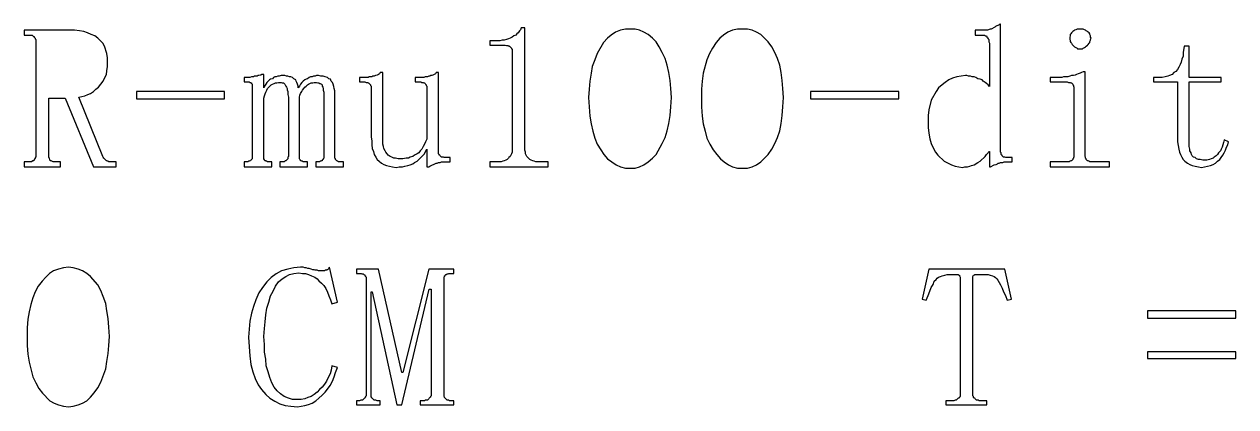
# Model space of a CAD drawing. Extents: x -150 to 150, y -100 to 100.
# Drawn here: x -95.59 to -75.82, y -75.03 to -68.78 of the extents above; entities that cross this region are included whole.
import ezdxf

# ---------------------------------------------------------------- set-up
doc = ezdxf.new("R2010")
doc.units = 0
doc.header["$MEASUREMENT"] = 0
doc.layers.get('0').update_dxf_attribs({"linetype": 'CONTINUOUS'})

msp = doc.modelspace()

# ---------------------------------------------------------------- linework, layer by layer
for points in [[(-79.66, -68.78), (-79.67, -68.78), (-79.67, -68.78), (-79.68, -68.79), (-79.68, -68.79), (-79.74, -68.82), (-79.74, -68.82), (-79.75, -68.83), (-79.75, -68.83), (-79.81, -68.86), (-79.81, -68.86), (-79.83, -68.86), (-79.83, -68.86), (-79.87, -68.88), (-79.87, -68.88), (-80.07, -68.88), (-80.07, -68.88), (-80.07, -68.96), (-80.07, -68.96), (-79.92, -68.96), (-79.92, -68.96), (-79.91, -68.97), (-79.91, -68.97), (-79.89, -68.97), (-79.89, -68.97), (-79.88, -68.98), (-79.88, -68.98), (-79.88, -68.99), (-79.88, -68.99), (-79.87, -69), (-79.87, -69), (-79.86, -69.02), (-79.86, -69.02), (-79.85, -69.03), (-79.85, -69.03), (-79.85, -69.07), (-79.85, -69.07), (-79.84, -69.09), (-79.84, -69.09), (-79.84, -69.8), (-79.84, -69.8), (-79.86, -69.77), (-79.86, -69.77), (-79.89, -69.75), (-79.89, -69.75), (-79.91, -69.73), (-79.91, -69.73), (-79.94, -69.71), (-79.94, -69.71), (-79.96, -69.69), (-79.96, -69.69), (-79.99, -69.68), (-79.99, -69.68), (-80.03, -69.67), (-80.03, -69.67), (-80.06, -69.65), (-80.06, -69.65), (-80.09, -69.64), (-80.09, -69.64), (-80.12, -69.64), (-80.12, -69.64), (-80.15, -69.63), (-80.15, -69.63), (-80.18, -69.63), (-80.18, -69.63), (-80.21, -69.62), (-80.21, -69.62), (-80.23, -69.62), (-80.23, -69.62), (-80.37, -69.64), (-80.37, -69.64), (-80.44, -69.66), (-80.44, -69.66), (-80.5, -69.69), (-80.5, -69.69), (-80.56, -69.73), (-80.56, -69.73), (-80.61, -69.77), (-80.61, -69.77), (-80.67, -69.82), (-80.67, -69.82), (-80.71, -69.88), (-80.71, -69.88), (-80.79, -70.02), (-80.79, -70.02), (-80.83, -70.18), (-80.83, -70.18), (-80.84, -70.27), (-80.84, -70.27), (-80.84, -70.47), (-80.84, -70.47), (-80.83, -70.56), (-80.83, -70.56), (-80.81, -70.65), (-80.81, -70.65), (-80.79, -70.73), (-80.79, -70.73), (-80.76, -70.8), (-80.76, -70.8), (-80.72, -70.87), (-80.72, -70.87), (-80.68, -70.92), (-80.68, -70.92), (-80.58, -71.02), (-80.58, -71.02), (-80.46, -71.08), (-80.46, -71.08), (-80.4, -71.1), (-80.4, -71.1), (-80.28, -71.12), (-80.28, -71.12), (-80.24, -71.11), (-80.24, -71.11), (-80.2, -71.11), (-80.2, -71.11), (-80.16, -71.1), (-80.16, -71.1), (-80.13, -71.09), (-80.13, -71.09), (-80.09, -71.08), (-80.09, -71.08), (-80.03, -71.04), (-80.03, -71.04), (-79.99, -71.02), (-79.99, -71.02), (-79.91, -70.94), (-79.91, -70.94), (-79.89, -70.91), (-79.89, -70.91), (-79.86, -70.88), (-79.86, -70.88), (-79.85, -70.86), (-79.85, -70.86), (-79.84, -70.86), (-79.84, -70.86), (-79.84, -71.11), (-79.84, -71.11), (-79.82, -71.11), (-79.82, -71.11), (-79.76, -71.08), (-79.76, -71.08), (-79.73, -71.07), (-79.73, -71.07), (-79.71, -71.06), (-79.71, -71.06), (-79.7, -71.05), (-79.7, -71.05), (-79.68, -71.05), (-79.68, -71.05), (-79.66, -71.04), (-79.66, -71.04), (-79.62, -71.04), (-79.62, -71.04), (-79.6, -71.03), (-79.6, -71.03), (-79.47, -71.03), (-79.47, -71.03), (-79.47, -70.96), (-79.47, -70.96), (-79.57, -70.96), (-79.57, -70.96), (-79.59, -70.95), (-79.59, -70.95), (-79.61, -70.95), (-79.61, -70.95), (-79.63, -70.93), (-79.63, -70.93), (-79.63, -70.92), (-79.63, -70.92), (-79.64, -70.92), (-79.64, -70.92), (-79.65, -70.91), (-79.65, -70.91), (-79.65, -70.88), (-79.65, -70.88), (-79.66, -70.87), (-79.66, -70.87), (-79.66, -68.78)], [(-94.77, -68.88), (-95.59, -68.88), (-95.59, -68.88), (-95.59, -68.96), (-95.59, -68.96), (-95.46, -68.96), (-95.46, -68.96), (-95.44, -68.98), (-95.44, -68.98), (-95.43, -68.98), (-95.43, -68.98), (-95.43, -68.99), (-95.43, -68.99), (-95.41, -69.01), (-95.41, -69.01), (-95.41, -69.02), (-95.41, -69.02), (-95.4, -69.03), (-95.4, -69.03), (-95.4, -70.95), (-95.4, -70.95), (-95.41, -70.96), (-95.41, -70.96), (-95.41, -70.97), (-95.41, -70.97), (-95.43, -70.99), (-95.43, -70.99), (-95.43, -71), (-95.43, -71), (-95.44, -71.01), (-95.44, -71.01), (-95.45, -71.01), (-95.45, -71.01), (-95.47, -71.03), (-95.47, -71.03), (-95.59, -71.03), (-95.59, -71.03), (-95.59, -71.11), (-95.59, -71.11), (-95, -71.11), (-95, -71.11), (-95, -71.03), (-95, -71.03), (-95.12, -71.03), (-95.12, -71.03), (-95.14, -71.02), (-95.14, -71.02), (-95.15, -71.01), (-95.15, -71.01), (-95.16, -71.01), (-95.16, -71.01), (-95.17, -71), (-95.17, -71), (-95.17, -70.99), (-95.17, -70.99), (-95.18, -70.98), (-95.18, -70.98), (-95.18, -70.97), (-95.18, -70.97), (-95.19, -70.96), (-95.19, -70.96), (-95.19, -69.99), (-95.19, -69.99), (-94.92, -69.99), (-94.92, -69.99), (-94.46, -71.11), (-94.46, -71.11), (-94.09, -71.11), (-94.09, -71.11), (-94.09, -71.03), (-94.09, -71.03), (-94.21, -71.03), (-94.21, -71.03), (-94.22, -71.02), (-94.22, -71.02), (-94.23, -71.02), (-94.23, -71.02), (-94.24, -71.01), (-94.24, -71.01), (-94.25, -71.01), (-94.25, -71.01), (-94.29, -70.97), (-94.29, -70.97), (-94.3, -70.95), (-94.3, -70.95), (-94.31, -70.94), (-94.31, -70.94), (-94.7, -69.97), (-94.7, -69.97), (-94.6, -69.95), (-94.6, -69.95), (-94.55, -69.93), (-94.55, -69.93), (-94.51, -69.91), (-94.51, -69.91), (-94.46, -69.88), (-94.46, -69.88), (-94.42, -69.84), (-94.42, -69.84), (-94.38, -69.81), (-94.38, -69.81), (-94.3, -69.71), (-94.3, -69.71), (-94.28, -69.66), (-94.28, -69.66), (-94.25, -69.6), (-94.25, -69.6), (-94.24, -69.54), (-94.24, -69.54), (-94.23, -69.47), (-94.23, -69.47), (-94.23, -69.33), (-94.23, -69.33), (-94.24, -69.26), (-94.24, -69.26), (-94.28, -69.14), (-94.28, -69.14), (-94.31, -69.09), (-94.31, -69.09), (-94.39, -69.01), (-94.39, -69.01), (-94.44, -68.97), (-94.44, -68.97), (-94.5, -68.95), (-94.5, -68.95), (-94.56, -68.92), (-94.56, -68.92), (-94.62, -68.9), (-94.62, -68.9), (-94.69, -68.89), (-94.69, -68.89), (-94.77, -68.88)], [(-87.42, -70.82), (-87.42, -68.84), (-87.42, -68.84), (-87.48, -68.84), (-87.48, -68.84), (-87.49, -68.87), (-87.49, -68.87), (-87.51, -68.89), (-87.51, -68.89), (-87.53, -68.92), (-87.53, -68.92), (-87.55, -68.94), (-87.55, -68.94), (-87.57, -68.96), (-87.57, -68.96), (-87.6, -68.97), (-87.6, -68.97), (-87.63, -68.99), (-87.63, -68.99), (-87.66, -69.01), (-87.66, -69.01), (-87.69, -69.02), (-87.69, -69.02), (-87.72, -69.03), (-87.72, -69.03), (-87.76, -69.04), (-87.76, -69.04), (-87.79, -69.04), (-87.79, -69.04), (-87.83, -69.05), (-87.83, -69.05), (-87.88, -69.05), (-87.88, -69.05), (-87.99, -69.05), (-87.99, -69.05), (-87.99, -69.12), (-87.99, -69.12), (-87.76, -69.12), (-87.76, -69.12), (-87.74, -69.12), (-87.74, -69.12), (-87.72, -69.13), (-87.72, -69.13), (-87.71, -69.13), (-87.71, -69.13), (-87.69, -69.13), (-87.69, -69.13), (-87.68, -69.14), (-87.68, -69.14), (-87.67, -69.14), (-87.67, -69.14), (-87.66, -69.15), (-87.66, -69.15), (-87.65, -69.16), (-87.65, -69.16), (-87.64, -69.17), (-87.64, -69.17), (-87.64, -69.18), (-87.64, -69.18), (-87.63, -69.19), (-87.63, -69.19), (-87.63, -69.21), (-87.63, -69.21), (-87.63, -69.22), (-87.63, -69.22), (-87.63, -69.24), (-87.63, -69.24), (-87.63, -70.82), (-87.63, -70.82), (-87.63, -70.84), (-87.63, -70.84), (-87.63, -70.87), (-87.63, -70.87), (-87.64, -70.9), (-87.64, -70.9), (-87.65, -70.92), (-87.65, -70.92), (-87.66, -70.94), (-87.66, -70.94), (-87.68, -70.96), (-87.68, -70.96), (-87.69, -70.97), (-87.69, -70.97), (-87.71, -70.99), (-87.71, -70.99), (-87.73, -71), (-87.73, -71), (-87.76, -71.01), (-87.76, -71.01), (-87.78, -71.02), (-87.78, -71.02), (-87.81, -71.03), (-87.81, -71.03), (-87.84, -71.03), (-87.84, -71.03), (-87.88, -71.03), (-87.88, -71.03), (-87.99, -71.03), (-87.99, -71.03), (-87.99, -71.11), (-87.99, -71.11), (-87.04, -71.11), (-87.04, -71.11), (-87.04, -71.03), (-87.04, -71.03), (-87.18, -71.03), (-87.18, -71.03), (-87.21, -71.03), (-87.21, -71.03), (-87.24, -71.03), (-87.24, -71.03), (-87.27, -71.02), (-87.27, -71.02), (-87.29, -71.01), (-87.29, -71.01), (-87.32, -71), (-87.32, -71), (-87.34, -70.99), (-87.34, -70.99), (-87.36, -70.97), (-87.36, -70.97), (-87.37, -70.96), (-87.37, -70.96), (-87.39, -70.94), (-87.39, -70.94), (-87.4, -70.92), (-87.4, -70.92), (-87.41, -70.9), (-87.41, -70.9), (-87.41, -70.87), (-87.41, -70.87), (-87.42, -70.84), (-87.42, -70.84), (-87.42, -70.82)], [(-85.62, -68.86), (-85.78, -68.86), (-85.78, -68.86), (-85.86, -68.88), (-85.86, -68.88), (-85.94, -68.91), (-85.94, -68.91), (-86.01, -68.96), (-86.01, -68.96), (-86.07, -69.01), (-86.07, -69.01), (-86.14, -69.08), (-86.14, -69.08), (-86.24, -69.26), (-86.24, -69.26), (-86.28, -69.36), (-86.28, -69.36), (-86.32, -69.47), (-86.32, -69.47), (-86.34, -69.58), (-86.34, -69.58), (-86.36, -69.71), (-86.36, -69.71), (-86.37, -69.84), (-86.37, -69.84), (-86.38, -69.98), (-86.38, -69.98), (-86.36, -70.28), (-86.36, -70.28), (-86.34, -70.41), (-86.34, -70.41), (-86.31, -70.53), (-86.31, -70.53), (-86.28, -70.64), (-86.28, -70.64), (-86.24, -70.74), (-86.24, -70.74), (-86.18, -70.83), (-86.18, -70.83), (-86.13, -70.91), (-86.13, -70.91), (-86.07, -70.98), (-86.07, -70.98), (-85.93, -71.08), (-85.93, -71.08), (-85.86, -71.11), (-85.86, -71.11), (-85.78, -71.13), (-85.78, -71.13), (-85.62, -71.13), (-85.62, -71.13), (-85.55, -71.11), (-85.55, -71.11), (-85.48, -71.08), (-85.48, -71.08), (-85.41, -71.03), (-85.41, -71.03), (-85.34, -70.97), (-85.34, -70.97), (-85.28, -70.91), (-85.28, -70.91), (-85.18, -70.73), (-85.18, -70.73), (-85.13, -70.63), (-85.13, -70.63), (-85.1, -70.52), (-85.1, -70.52), (-85.07, -70.4), (-85.07, -70.4), (-85.05, -70.27), (-85.05, -70.27), (-85.04, -70.13), (-85.04, -70.13), (-85.03, -69.98), (-85.03, -69.98), (-85.04, -69.83), (-85.04, -69.83), (-85.05, -69.7), (-85.05, -69.7), (-85.07, -69.57), (-85.07, -69.57), (-85.1, -69.45), (-85.1, -69.45), (-85.13, -69.34), (-85.13, -69.34), (-85.18, -69.24), (-85.18, -69.24), (-85.23, -69.15), (-85.23, -69.15), (-85.28, -69.07), (-85.28, -69.07), (-85.34, -69.01), (-85.34, -69.01), (-85.41, -68.95), (-85.41, -68.95), (-85.48, -68.91), (-85.48, -68.91), (-85.55, -68.88), (-85.55, -68.88), (-85.62, -68.86)], [(-83.79, -68.86), (-83.95, -68.86), (-83.95, -68.86), (-84.03, -68.88), (-84.03, -68.88), (-84.11, -68.91), (-84.11, -68.91), (-84.18, -68.96), (-84.18, -68.96), (-84.24, -69.01), (-84.24, -69.01), (-84.3, -69.08), (-84.3, -69.08), (-84.36, -69.17), (-84.36, -69.17), (-84.41, -69.26), (-84.41, -69.26), (-84.45, -69.36), (-84.45, -69.36), (-84.51, -69.58), (-84.51, -69.58), (-84.53, -69.71), (-84.53, -69.71), (-84.54, -69.84), (-84.54, -69.84), (-84.54, -70.13), (-84.54, -70.13), (-84.53, -70.28), (-84.53, -70.28), (-84.51, -70.41), (-84.51, -70.41), (-84.48, -70.53), (-84.48, -70.53), (-84.45, -70.64), (-84.45, -70.64), (-84.4, -70.74), (-84.4, -70.74), (-84.35, -70.83), (-84.35, -70.83), (-84.29, -70.91), (-84.29, -70.91), (-84.23, -70.98), (-84.23, -70.98), (-84.17, -71.03), (-84.17, -71.03), (-84.1, -71.08), (-84.1, -71.08), (-84.03, -71.11), (-84.03, -71.11), (-83.95, -71.13), (-83.95, -71.13), (-83.79, -71.13), (-83.79, -71.13), (-83.71, -71.11), (-83.71, -71.11), (-83.64, -71.08), (-83.64, -71.08), (-83.57, -71.03), (-83.57, -71.03), (-83.45, -70.91), (-83.45, -70.91), (-83.39, -70.82), (-83.39, -70.82), (-83.34, -70.73), (-83.34, -70.73), (-83.3, -70.63), (-83.3, -70.63), (-83.26, -70.52), (-83.26, -70.52), (-83.24, -70.4), (-83.24, -70.4), (-83.22, -70.27), (-83.22, -70.27), (-83.21, -70.13), (-83.21, -70.13), (-83.2, -69.98), (-83.2, -69.98), (-83.21, -69.83), (-83.21, -69.83), (-83.22, -69.7), (-83.22, -69.7), (-83.24, -69.57), (-83.24, -69.57), (-83.26, -69.45), (-83.26, -69.45), (-83.3, -69.34), (-83.3, -69.34), (-83.34, -69.24), (-83.34, -69.24), (-83.39, -69.15), (-83.39, -69.15), (-83.45, -69.07), (-83.45, -69.07), (-83.57, -68.95), (-83.57, -68.95), (-83.64, -68.91), (-83.64, -68.91), (-83.71, -68.88), (-83.71, -68.88), (-83.79, -68.86)], [(-78.34, -68.86), (-78.36, -68.86), (-78.36, -68.86), (-78.38, -68.86), (-78.38, -68.86), (-78.4, -68.86), (-78.4, -68.86), (-78.41, -68.86), (-78.41, -68.86), (-78.43, -68.87), (-78.43, -68.87), (-78.45, -68.88), (-78.45, -68.88), (-78.46, -68.89), (-78.46, -68.89), (-78.48, -68.9), (-78.48, -68.9), (-78.49, -68.91), (-78.49, -68.91), (-78.5, -68.92), (-78.5, -68.92), (-78.51, -68.94), (-78.51, -68.94), (-78.52, -68.95), (-78.52, -68.95), (-78.52, -68.97), (-78.52, -68.97), (-78.53, -68.99), (-78.53, -68.99), (-78.53, -69.01), (-78.53, -69.01), (-78.53, -69.03), (-78.53, -69.03), (-78.52, -69.04), (-78.52, -69.04), (-78.52, -69.06), (-78.52, -69.06), (-78.51, -69.08), (-78.51, -69.08), (-78.5, -69.09), (-78.5, -69.09), (-78.49, -69.11), (-78.49, -69.11), (-78.48, -69.12), (-78.48, -69.12), (-78.46, -69.14), (-78.46, -69.14), (-78.45, -69.15), (-78.45, -69.15), (-78.43, -69.16), (-78.43, -69.16), (-78.41, -69.17), (-78.41, -69.17), (-78.4, -69.18), (-78.4, -69.18), (-78.38, -69.18), (-78.38, -69.18), (-78.36, -69.18), (-78.36, -69.18), (-78.34, -69.18), (-78.34, -69.18), (-78.32, -69.18), (-78.32, -69.18), (-78.31, -69.17), (-78.31, -69.17), (-78.29, -69.16), (-78.29, -69.16), (-78.27, -69.15), (-78.27, -69.15), (-78.26, -69.14), (-78.26, -69.14), (-78.24, -69.12), (-78.24, -69.12), (-78.23, -69.11), (-78.23, -69.11), (-78.21, -69.09), (-78.21, -69.09), (-78.2, -69.08), (-78.2, -69.08), (-78.2, -69.06), (-78.2, -69.06), (-78.19, -69.04), (-78.19, -69.04), (-78.19, -69.03), (-78.19, -69.03), (-78.18, -69.01), (-78.18, -69.01), (-78.19, -68.99), (-78.19, -68.99), (-78.19, -68.97), (-78.19, -68.97), (-78.2, -68.95), (-78.2, -68.95), (-78.2, -68.94), (-78.2, -68.94), (-78.21, -68.92), (-78.21, -68.92), (-78.23, -68.91), (-78.23, -68.91), (-78.24, -68.9), (-78.24, -68.9), (-78.26, -68.89), (-78.26, -68.89), (-78.27, -68.88), (-78.27, -68.88), (-78.29, -68.87), (-78.29, -68.87), (-78.31, -68.86), (-78.31, -68.86), (-78.32, -68.86), (-78.32, -68.86), (-78.34, -68.86)], [(-76.58, -70.73), (-76.58, -70.68), (-76.58, -70.68), (-76.58, -69.72), (-76.58, -69.72), (-76.06, -69.72), (-76.06, -69.72), (-76.06, -69.65), (-76.06, -69.65), (-76.58, -69.65), (-76.58, -69.65), (-76.58, -69.14), (-76.58, -69.14), (-76.66, -69.14), (-76.66, -69.14), (-76.68, -69.24), (-76.68, -69.24), (-76.68, -69.3), (-76.68, -69.3), (-76.7, -69.35), (-76.7, -69.35), (-76.71, -69.4), (-76.71, -69.4), (-76.73, -69.44), (-76.73, -69.44), (-76.75, -69.48), (-76.75, -69.48), (-76.77, -69.52), (-76.77, -69.52), (-76.8, -69.55), (-76.8, -69.55), (-76.83, -69.57), (-76.83, -69.57), (-76.86, -69.6), (-76.86, -69.6), (-76.9, -69.62), (-76.9, -69.62), (-76.93, -69.63), (-76.93, -69.63), (-76.97, -69.64), (-76.97, -69.64), (-77.02, -69.65), (-77.02, -69.65), (-77.06, -69.65), (-77.06, -69.65), (-77.16, -69.65), (-77.16, -69.65), (-77.16, -69.72), (-77.16, -69.72), (-76.77, -69.72), (-76.77, -69.72), (-76.77, -70.63), (-76.77, -70.63), (-76.77, -70.7), (-76.77, -70.7), (-76.76, -70.76), (-76.76, -70.76), (-76.75, -70.82), (-76.75, -70.82), (-76.74, -70.87), (-76.74, -70.87), (-76.72, -70.91), (-76.72, -70.91), (-76.7, -70.95), (-76.7, -70.95), (-76.68, -70.99), (-76.68, -70.99), (-76.65, -71.02), (-76.65, -71.02), (-76.61, -71.05), (-76.61, -71.05), (-76.57, -71.07), (-76.57, -71.07), (-76.53, -71.09), (-76.53, -71.09), (-76.48, -71.1), (-76.48, -71.1), (-76.43, -71.11), (-76.43, -71.11), (-76.38, -71.12), (-76.38, -71.12), (-76.33, -71.11), (-76.33, -71.11), (-76.28, -71.1), (-76.28, -71.1), (-76.23, -71.09), (-76.23, -71.09), (-76.19, -71.07), (-76.19, -71.07), (-76.15, -71.05), (-76.15, -71.05), (-76.12, -71.02), (-76.12, -71.02), (-76.08, -70.99), (-76.08, -70.99), (-76.06, -70.96), (-76.06, -70.96), (-76.03, -70.92), (-76.03, -70.92), (-76.01, -70.88), (-76.01, -70.88), (-75.99, -70.84), (-75.99, -70.84), (-75.97, -70.79), (-75.97, -70.79), (-75.95, -70.75), (-75.95, -70.75), (-75.94, -70.7), (-75.94, -70.7), (-76.01, -70.67), (-76.01, -70.67), (-76.02, -70.71), (-76.02, -70.71), (-76.03, -70.75), (-76.03, -70.75), (-76.04, -70.79), (-76.04, -70.79), (-76.06, -70.82), (-76.06, -70.82), (-76.07, -70.85), (-76.07, -70.85), (-76.1, -70.88), (-76.1, -70.88), (-76.12, -70.91), (-76.12, -70.91), (-76.14, -70.93), (-76.14, -70.93), (-76.17, -70.95), (-76.17, -70.95), (-76.19, -70.97), (-76.19, -70.97), (-76.22, -70.98), (-76.22, -70.98), (-76.25, -70.99), (-76.25, -70.99), (-76.29, -71), (-76.29, -71), (-76.33, -71), (-76.33, -71), (-76.36, -71), (-76.36, -71), (-76.4, -70.99), (-76.4, -70.99), (-76.43, -70.99), (-76.43, -70.99), (-76.46, -70.98), (-76.46, -70.98), (-76.48, -70.96), (-76.48, -70.96), (-76.51, -70.95), (-76.51, -70.95), (-76.53, -70.93), (-76.53, -70.93), (-76.54, -70.91), (-76.54, -70.91), (-76.55, -70.88), (-76.55, -70.88), (-76.57, -70.85), (-76.57, -70.85), (-76.57, -70.82), (-76.57, -70.82), (-76.58, -70.78), (-76.58, -70.78), (-76.58, -70.73)], [(-89.41, -70.98), (-89.45, -70.98), (-89.45, -70.98), (-89.49, -70.98), (-89.49, -70.98), (-89.53, -70.97), (-89.53, -70.97), (-89.56, -70.97), (-89.56, -70.97), (-89.59, -70.95), (-89.59, -70.95), (-89.62, -70.94), (-89.62, -70.94), (-89.65, -70.92), (-89.65, -70.92), (-89.67, -70.9), (-89.67, -70.9), (-89.69, -70.87), (-89.69, -70.87), (-89.7, -70.85), (-89.7, -70.85), (-89.72, -70.81), (-89.72, -70.81), (-89.73, -70.78), (-89.73, -70.78), (-89.74, -70.74), (-89.74, -70.74), (-89.74, -70.69), (-89.74, -70.69), (-89.74, -70.64), (-89.74, -70.64), (-89.74, -69.57), (-89.74, -69.57), (-89.78, -69.57), (-89.78, -69.57), (-89.79, -69.59), (-89.79, -69.59), (-89.81, -69.6), (-89.81, -69.6), (-89.83, -69.61), (-89.83, -69.61), (-89.85, -69.62), (-89.85, -69.62), (-89.86, -69.62), (-89.86, -69.62), (-89.88, -69.63), (-89.88, -69.63), (-89.9, -69.63), (-89.9, -69.63), (-89.92, -69.64), (-89.92, -69.64), (-89.94, -69.64), (-89.94, -69.64), (-89.96, -69.64), (-89.96, -69.64), (-89.98, -69.65), (-89.98, -69.65), (-90, -69.65), (-90, -69.65), (-90.02, -69.65), (-90.02, -69.65), (-90.04, -69.65), (-90.04, -69.65), (-90.12, -69.65), (-90.12, -69.65), (-90.12, -69.72), (-90.12, -69.72), (-90.04, -69.72), (-90.04, -69.72), (-90.03, -69.72), (-90.03, -69.72), (-90.01, -69.73), (-90.01, -69.73), (-90, -69.73), (-90, -69.73), (-89.99, -69.73), (-89.99, -69.73), (-89.98, -69.74), (-89.98, -69.74), (-89.97, -69.74), (-89.97, -69.74), (-89.96, -69.75), (-89.96, -69.75), (-89.95, -69.76), (-89.95, -69.76), (-89.94, -69.77), (-89.94, -69.77), (-89.94, -69.78), (-89.94, -69.78), (-89.93, -69.79), (-89.93, -69.79), (-89.93, -69.81), (-89.93, -69.81), (-89.93, -69.82), (-89.93, -69.82), (-89.93, -69.84), (-89.93, -69.84), (-89.93, -70.62), (-89.93, -70.62), (-89.92, -70.69), (-89.92, -70.69), (-89.92, -70.75), (-89.92, -70.75), (-89.91, -70.81), (-89.91, -70.81), (-89.89, -70.86), (-89.89, -70.86), (-89.88, -70.91), (-89.88, -70.91), (-89.85, -70.95), (-89.85, -70.95), (-89.83, -70.99), (-89.83, -70.99), (-89.8, -71.02), (-89.8, -71.02), (-89.76, -71.05), (-89.76, -71.05), (-89.72, -71.07), (-89.72, -71.07), (-89.68, -71.09), (-89.68, -71.09), (-89.63, -71.1), (-89.63, -71.1), (-89.58, -71.11), (-89.58, -71.11), (-89.52, -71.12), (-89.52, -71.12), (-89.47, -71.11), (-89.47, -71.11), (-89.42, -71.11), (-89.42, -71.11), (-89.38, -71.1), (-89.38, -71.1), (-89.33, -71.09), (-89.33, -71.09), (-89.29, -71.08), (-89.29, -71.08), (-89.25, -71.06), (-89.25, -71.06), (-89.22, -71.04), (-89.22, -71.04), (-89.18, -71.02), (-89.18, -71.02), (-89.15, -70.99), (-89.15, -70.99), (-89.12, -70.96), (-89.12, -70.96), (-89.09, -70.93), (-89.09, -70.93), (-89.06, -70.9), (-89.06, -70.9), (-89.04, -70.86), (-89.04, -70.86), (-89.02, -70.82), (-89.02, -70.82), (-89.02, -71.11), (-89.02, -71.11), (-88.99, -71.11), (-88.99, -71.11), (-88.97, -71.1), (-88.97, -71.1), (-88.95, -71.09), (-88.95, -71.09), (-88.93, -71.08), (-88.93, -71.08), (-88.91, -71.07), (-88.91, -71.07), (-88.89, -71.06), (-88.89, -71.06), (-88.87, -71.05), (-88.87, -71.05), (-88.85, -71.05), (-88.85, -71.05), (-88.83, -71.04), (-88.83, -71.04), (-88.82, -71.04), (-88.82, -71.04), (-88.8, -71.04), (-88.8, -71.04), (-88.78, -71.03), (-88.78, -71.03), (-88.76, -71.03), (-88.76, -71.03), (-88.75, -71.03), (-88.75, -71.03), (-88.73, -71.03), (-88.73, -71.03), (-88.64, -71.03), (-88.64, -71.03), (-88.64, -70.96), (-88.64, -70.96), (-88.73, -70.96), (-88.73, -70.96), (-88.74, -70.96), (-88.74, -70.96), (-88.75, -70.95), (-88.75, -70.95), (-88.77, -70.95), (-88.77, -70.95), (-88.78, -70.95), (-88.78, -70.95), (-88.79, -70.94), (-88.79, -70.94), (-88.8, -70.93), (-88.8, -70.93), (-88.81, -70.92), (-88.81, -70.92), (-88.82, -70.92), (-88.82, -70.92), (-88.82, -70.91), (-88.82, -70.91), (-88.83, -70.9), (-88.83, -70.9), (-88.83, -70.89), (-88.83, -70.89), (-88.83, -70.87), (-88.83, -70.87), (-88.83, -70.86), (-88.83, -70.86), (-88.83, -70.85), (-88.83, -70.85), (-88.83, -69.57), (-88.83, -69.57), (-88.87, -69.57), (-88.87, -69.57), (-88.88, -69.59), (-88.88, -69.59), (-88.9, -69.6), (-88.9, -69.6), (-88.92, -69.61), (-88.92, -69.61), (-88.94, -69.62), (-88.94, -69.62), (-88.96, -69.62), (-88.96, -69.62), (-88.97, -69.63), (-88.97, -69.63), (-88.99, -69.63), (-88.99, -69.63), (-89.01, -69.64), (-89.01, -69.64), (-89.03, -69.64), (-89.03, -69.64), (-89.05, -69.64), (-89.05, -69.64), (-89.07, -69.65), (-89.07, -69.65), (-89.09, -69.65), (-89.09, -69.65), (-89.11, -69.65), (-89.11, -69.65), (-89.13, -69.65), (-89.13, -69.65), (-89.21, -69.65), (-89.21, -69.65), (-89.21, -69.72), (-89.21, -69.72), (-89.13, -69.72), (-89.13, -69.72), (-89.12, -69.72), (-89.12, -69.72), (-89.1, -69.73), (-89.1, -69.73), (-89.09, -69.73), (-89.09, -69.73), (-89.08, -69.73), (-89.08, -69.73), (-89.07, -69.74), (-89.07, -69.74), (-89.06, -69.74), (-89.06, -69.74), (-89.05, -69.75), (-89.05, -69.75), (-89.04, -69.76), (-89.04, -69.76), (-89.03, -69.77), (-89.03, -69.77), (-89.03, -69.78), (-89.03, -69.78), (-89.02, -69.79), (-89.02, -69.79), (-89.02, -69.81), (-89.02, -69.81), (-89.02, -69.82), (-89.02, -69.82), (-89.02, -69.84), (-89.02, -69.84), (-89.02, -70.66), (-89.02, -70.66), (-89.04, -70.7), (-89.04, -70.7), (-89.06, -70.74), (-89.06, -70.74), (-89.08, -70.78), (-89.08, -70.78), (-89.1, -70.82), (-89.1, -70.82), (-89.13, -70.85), (-89.13, -70.85), (-89.15, -70.88), (-89.15, -70.88), (-89.18, -70.9), (-89.18, -70.9), (-89.22, -70.92), (-89.22, -70.92), (-89.25, -70.94), (-89.25, -70.94), (-89.29, -70.95), (-89.29, -70.95), (-89.32, -70.97), (-89.32, -70.97), (-89.36, -70.97), (-89.36, -70.97), (-89.41, -70.98)], [(-78.46, -69.82), (-78.46, -69.84), (-78.46, -69.84), (-78.46, -70.92), (-78.46, -70.92), (-78.46, -70.94), (-78.46, -70.94), (-78.46, -70.95), (-78.46, -70.95), (-78.47, -70.96), (-78.47, -70.96), (-78.47, -70.97), (-78.47, -70.97), (-78.48, -70.98), (-78.48, -70.98), (-78.48, -70.99), (-78.48, -70.99), (-78.49, -71), (-78.49, -71), (-78.5, -71.01), (-78.5, -71.01), (-78.51, -71.01), (-78.51, -71.01), (-78.52, -71.02), (-78.52, -71.02), (-78.54, -71.03), (-78.54, -71.03), (-78.55, -71.03), (-78.55, -71.03), (-78.57, -71.03), (-78.57, -71.03), (-78.58, -71.03), (-78.58, -71.03), (-78.85, -71.03), (-78.85, -71.03), (-78.85, -71.11), (-78.85, -71.11), (-77.88, -71.11), (-77.88, -71.11), (-77.88, -71.03), (-77.88, -71.03), (-78.16, -71.03), (-78.16, -71.03), (-78.18, -71.03), (-78.18, -71.03), (-78.19, -71.03), (-78.19, -71.03), (-78.2, -71.03), (-78.2, -71.03), (-78.22, -71.02), (-78.22, -71.02), (-78.23, -71.01), (-78.23, -71.01), (-78.24, -71.01), (-78.24, -71.01), (-78.25, -71), (-78.25, -71), (-78.26, -70.99), (-78.26, -70.99), (-78.26, -70.98), (-78.26, -70.98), (-78.27, -70.97), (-78.27, -70.97), (-78.27, -70.96), (-78.27, -70.96), (-78.27, -70.95), (-78.27, -70.95), (-78.28, -70.94), (-78.28, -70.94), (-78.28, -70.92), (-78.28, -70.92), (-78.28, -69.56), (-78.28, -69.56), (-78.31, -69.56), (-78.31, -69.56), (-78.34, -69.57), (-78.34, -69.57), (-78.36, -69.58), (-78.36, -69.58), (-78.39, -69.59), (-78.39, -69.59), (-78.42, -69.6), (-78.42, -69.6), (-78.44, -69.61), (-78.44, -69.61), (-78.47, -69.62), (-78.47, -69.62), (-78.5, -69.62), (-78.5, -69.62), (-78.53, -69.63), (-78.53, -69.63), (-78.56, -69.64), (-78.56, -69.64), (-78.6, -69.64), (-78.6, -69.64), (-78.63, -69.64), (-78.63, -69.64), (-78.66, -69.65), (-78.66, -69.65), (-78.69, -69.65), (-78.69, -69.65), (-78.73, -69.65), (-78.73, -69.65), (-78.85, -69.65), (-78.85, -69.65), (-78.85, -69.72), (-78.85, -69.72), (-78.58, -69.72), (-78.58, -69.72), (-78.57, -69.72), (-78.57, -69.72), (-78.55, -69.73), (-78.55, -69.73), (-78.54, -69.73), (-78.54, -69.73), (-78.52, -69.73), (-78.52, -69.73), (-78.51, -69.74), (-78.51, -69.74), (-78.5, -69.74), (-78.5, -69.74), (-78.49, -69.75), (-78.49, -69.75), (-78.48, -69.76), (-78.48, -69.76), (-78.48, -69.77), (-78.48, -69.77), (-78.47, -69.78), (-78.47, -69.78), (-78.47, -69.79), (-78.47, -69.79), (-78.46, -69.81), (-78.46, -69.81), (-78.46, -69.82)], [(-91.95, -69.65), (-91.97, -69.65), (-91.97, -69.65), (-92, -69.65), (-92, -69.65), (-92, -69.72), (-92, -69.72), (-91.94, -69.72), (-91.94, -69.72), (-91.93, -69.72), (-91.93, -69.72), (-91.92, -69.72), (-91.92, -69.72), (-91.91, -69.73), (-91.91, -69.73), (-91.9, -69.73), (-91.9, -69.73), (-91.89, -69.74), (-91.89, -69.74), (-91.88, -69.74), (-91.88, -69.74), (-91.88, -69.75), (-91.88, -69.75), (-91.87, -69.76), (-91.87, -69.76), (-91.87, -69.77), (-91.87, -69.77), (-91.87, -69.78), (-91.87, -69.78), (-91.87, -69.79), (-91.87, -69.79), (-91.87, -69.8), (-91.87, -69.8), (-91.87, -70.94), (-91.87, -70.94), (-91.87, -70.95), (-91.87, -70.95), (-91.87, -70.97), (-91.87, -70.97), (-91.87, -70.98), (-91.87, -70.98), (-91.88, -70.99), (-91.88, -70.99), (-91.89, -71), (-91.89, -71), (-91.9, -71.01), (-91.9, -71.01), (-91.91, -71.01), (-91.91, -71.01), (-91.92, -71.02), (-91.92, -71.02), (-91.93, -71.02), (-91.93, -71.02), (-91.94, -71.03), (-91.94, -71.03), (-91.95, -71.03), (-91.95, -71.03), (-91.96, -71.03), (-91.96, -71.03), (-91.98, -71.03), (-91.98, -71.03), (-92, -71.03), (-92, -71.03), (-92, -71.11), (-92, -71.11), (-91.55, -71.11), (-91.55, -71.11), (-91.55, -71.03), (-91.55, -71.03), (-91.58, -71.03), (-91.58, -71.03), (-91.6, -71.03), (-91.6, -71.03), (-91.61, -71.03), (-91.61, -71.03), (-91.62, -71.03), (-91.62, -71.03), (-91.63, -71.02), (-91.63, -71.02), (-91.64, -71.02), (-91.64, -71.02), (-91.65, -71.01), (-91.65, -71.01), (-91.66, -71.01), (-91.66, -71.01), (-91.67, -71), (-91.67, -71), (-91.67, -70.99), (-91.67, -70.99), (-91.68, -70.99), (-91.68, -70.99), (-91.68, -70.98), (-91.68, -70.98), (-91.68, -70.97), (-91.68, -70.97), (-91.68, -70.95), (-91.68, -70.95), (-91.68, -70.94), (-91.68, -70.94), (-91.68, -69.99), (-91.68, -69.99), (-91.67, -69.95), (-91.67, -69.95), (-91.66, -69.92), (-91.66, -69.92), (-91.65, -69.89), (-91.65, -69.89), (-91.63, -69.86), (-91.63, -69.86), (-91.62, -69.83), (-91.62, -69.83), (-91.6, -69.81), (-91.6, -69.81), (-91.58, -69.79), (-91.58, -69.79), (-91.56, -69.77), (-91.56, -69.77), (-91.54, -69.76), (-91.54, -69.76), (-91.51, -69.75), (-91.51, -69.75), (-91.49, -69.74), (-91.49, -69.74), (-91.47, -69.74), (-91.47, -69.74), (-91.44, -69.73), (-91.44, -69.73), (-91.42, -69.73), (-91.42, -69.73), (-91.4, -69.73), (-91.4, -69.73), (-91.38, -69.74), (-91.38, -69.74), (-91.36, -69.74), (-91.36, -69.74), (-91.35, -69.75), (-91.35, -69.75), (-91.34, -69.76), (-91.34, -69.76), (-91.33, -69.77), (-91.33, -69.77), (-91.32, -69.79), (-91.32, -69.79), (-91.31, -69.81), (-91.31, -69.81), (-91.3, -69.83), (-91.3, -69.83), (-91.3, -69.85), (-91.3, -69.85), (-91.29, -69.88), (-91.29, -69.88), (-91.29, -69.9), (-91.29, -69.9), (-91.29, -69.93), (-91.29, -69.93), (-91.28, -69.97), (-91.28, -69.97), (-91.28, -70.94), (-91.28, -70.94), (-91.29, -70.95), (-91.29, -70.95), (-91.29, -70.97), (-91.29, -70.97), (-91.29, -70.98), (-91.29, -70.98), (-91.3, -70.99), (-91.3, -70.99), (-91.31, -71), (-91.31, -71), (-91.32, -71.01), (-91.32, -71.01), (-91.33, -71.01), (-91.33, -71.01), (-91.33, -71.02), (-91.33, -71.02), (-91.34, -71.02), (-91.34, -71.02), (-91.35, -71.03), (-91.35, -71.03), (-91.37, -71.03), (-91.37, -71.03), (-91.38, -71.03), (-91.38, -71.03), (-91.39, -71.03), (-91.39, -71.03), (-91.42, -71.03), (-91.42, -71.03), (-91.42, -71.11), (-91.42, -71.11), (-90.97, -71.11), (-90.97, -71.11), (-90.97, -71.03), (-90.97, -71.03), (-91, -71.03), (-91, -71.03), (-91.01, -71.03), (-91.01, -71.03), (-91.03, -71.03), (-91.03, -71.03), (-91.04, -71.03), (-91.04, -71.03), (-91.05, -71.02), (-91.05, -71.02), (-91.06, -71.02), (-91.06, -71.02), (-91.07, -71.01), (-91.07, -71.01), (-91.08, -71.01), (-91.08, -71.01), (-91.08, -71), (-91.08, -71), (-91.09, -70.99), (-91.09, -70.99), (-91.1, -70.98), (-91.1, -70.98), (-91.1, -70.97), (-91.1, -70.97), (-91.1, -70.95), (-91.1, -70.95), (-91.1, -70.94), (-91.1, -70.94), (-91.1, -69.97), (-91.1, -69.97), (-91.09, -69.94), (-91.09, -69.94), (-91.08, -69.91), (-91.08, -69.91), (-91.06, -69.88), (-91.06, -69.88), (-91.05, -69.86), (-91.05, -69.86), (-91.03, -69.83), (-91.03, -69.83), (-91.01, -69.81), (-91.01, -69.81), (-90.99, -69.79), (-90.99, -69.79), (-90.97, -69.77), (-90.97, -69.77), (-90.95, -69.76), (-90.95, -69.76), (-90.93, -69.75), (-90.93, -69.75), (-90.91, -69.74), (-90.91, -69.74), (-90.88, -69.74), (-90.88, -69.74), (-90.86, -69.73), (-90.86, -69.73), (-90.83, -69.73), (-90.83, -69.73), (-90.82, -69.73), (-90.82, -69.73), (-90.8, -69.74), (-90.8, -69.74), (-90.78, -69.74), (-90.78, -69.74), (-90.77, -69.75), (-90.77, -69.75), (-90.76, -69.75), (-90.76, -69.75), (-90.74, -69.76), (-90.74, -69.76), (-90.73, -69.77), (-90.73, -69.77), (-90.73, -69.79), (-90.73, -69.79), (-90.72, -69.81), (-90.72, -69.81), (-90.71, -69.83), (-90.71, -69.83), (-90.71, -69.86), (-90.71, -69.86), (-90.7, -69.89), (-90.7, -69.89), (-90.7, -69.92), (-90.7, -69.92), (-90.7, -69.97), (-90.7, -69.97), (-90.7, -70.94), (-90.7, -70.94), (-90.7, -70.95), (-90.7, -70.95), (-90.7, -70.97), (-90.7, -70.97), (-90.71, -70.98), (-90.71, -70.98), (-90.71, -70.99), (-90.71, -70.99), (-90.72, -70.99), (-90.72, -70.99), (-90.73, -71), (-90.73, -71), (-90.73, -71.01), (-90.73, -71.01), (-90.74, -71.01), (-90.74, -71.01), (-90.75, -71.02), (-90.75, -71.02), (-90.76, -71.02), (-90.76, -71.02), (-90.77, -71.03), (-90.77, -71.03), (-90.78, -71.03), (-90.78, -71.03), (-90.8, -71.03), (-90.8, -71.03), (-90.81, -71.03), (-90.81, -71.03), (-90.83, -71.03), (-90.83, -71.03), (-90.83, -71.11), (-90.83, -71.11), (-90.38, -71.11), (-90.38, -71.11), (-90.38, -71.03), (-90.38, -71.03), (-90.42, -71.03), (-90.42, -71.03), (-90.43, -71.03), (-90.43, -71.03), (-90.44, -71.03), (-90.44, -71.03), (-90.46, -71.03), (-90.46, -71.03), (-90.47, -71.02), (-90.47, -71.02), (-90.48, -71.02), (-90.48, -71.02), (-90.49, -71.01), (-90.49, -71.01), (-90.5, -71), (-90.5, -71), (-90.51, -70.99), (-90.51, -70.99), (-90.51, -70.98), (-90.51, -70.98), (-90.52, -70.97), (-90.52, -70.97), (-90.52, -70.95), (-90.52, -70.95), (-90.52, -70.94), (-90.52, -70.94), (-90.52, -69.95), (-90.52, -69.95), (-90.52, -69.91), (-90.52, -69.91), (-90.52, -69.87), (-90.52, -69.87), (-90.53, -69.83), (-90.53, -69.83), (-90.54, -69.8), (-90.54, -69.8), (-90.55, -69.76), (-90.55, -69.76), (-90.56, -69.73), (-90.56, -69.73), (-90.58, -69.71), (-90.58, -69.71), (-90.59, -69.68), (-90.59, -69.68), (-90.62, -69.67), (-90.62, -69.67), (-90.64, -69.65), (-90.64, -69.65), (-90.68, -69.64), (-90.68, -69.64), (-90.71, -69.63), (-90.71, -69.63), (-90.75, -69.63), (-90.75, -69.63), (-90.79, -69.62), (-90.79, -69.62), (-90.82, -69.62), (-90.82, -69.62), (-90.84, -69.63), (-90.84, -69.63), (-90.87, -69.63), (-90.87, -69.63), (-90.89, -69.64), (-90.89, -69.64), (-90.92, -69.64), (-90.92, -69.64), (-90.94, -69.65), (-90.94, -69.65), (-90.97, -69.67), (-90.97, -69.67), (-90.99, -69.68), (-90.99, -69.68), (-91.01, -69.69), (-91.01, -69.69), (-91.04, -69.71), (-91.04, -69.71), (-91.06, -69.73), (-91.06, -69.73), (-91.08, -69.76), (-91.08, -69.76), (-91.1, -69.79), (-91.1, -69.79), (-91.12, -69.82), (-91.12, -69.82), (-91.12, -69.79), (-91.12, -69.79), (-91.13, -69.76), (-91.13, -69.76), (-91.14, -69.73), (-91.14, -69.73), (-91.15, -69.71), (-91.15, -69.71), (-91.16, -69.69), (-91.16, -69.69), (-91.18, -69.68), (-91.18, -69.68), (-91.19, -69.67), (-91.19, -69.67), (-91.21, -69.65), (-91.21, -69.65), (-91.24, -69.64), (-91.24, -69.64), (-91.26, -69.64), (-91.26, -69.64), (-91.29, -69.63), (-91.29, -69.63), (-91.31, -69.63), (-91.31, -69.63), (-91.34, -69.62), (-91.34, -69.62), (-91.38, -69.62), (-91.38, -69.62), (-91.4, -69.62), (-91.4, -69.62), (-91.43, -69.63), (-91.43, -69.63), (-91.45, -69.63), (-91.45, -69.63), (-91.48, -69.64), (-91.48, -69.64), (-91.5, -69.64), (-91.5, -69.64), (-91.52, -69.65), (-91.52, -69.65), (-91.54, -69.67), (-91.54, -69.67), (-91.57, -69.68), (-91.57, -69.68), (-91.59, -69.69), (-91.59, -69.69), (-91.61, -69.71), (-91.61, -69.71), (-91.63, -69.73), (-91.63, -69.73), (-91.65, -69.76), (-91.65, -69.76), (-91.67, -69.79), (-91.67, -69.79), (-91.68, -69.82), (-91.68, -69.82), (-91.68, -69.6), (-91.68, -69.6), (-91.72, -69.6), (-91.72, -69.6), (-91.73, -69.61), (-91.73, -69.61), (-91.74, -69.61), (-91.74, -69.61), (-91.76, -69.62), (-91.76, -69.62), (-91.77, -69.62), (-91.77, -69.62), (-91.79, -69.63), (-91.79, -69.63), (-91.81, -69.63), (-91.81, -69.63), (-91.83, -69.63), (-91.83, -69.63), (-91.85, -69.64), (-91.85, -69.64), (-91.86, -69.64), (-91.86, -69.64), (-91.88, -69.64), (-91.88, -69.64), (-91.91, -69.65), (-91.91, -69.65), (-91.93, -69.65), (-91.93, -69.65), (-91.95, -69.65)], [(-93.76, -69.88), (-93.76, -70), (-93.76, -70), (-92.32, -70), (-92.32, -70), (-92.32, -69.88), (-92.32, -69.88), (-93.76, -69.88)], [(-82.76, -69.88), (-82.76, -70), (-82.76, -70), (-81.32, -70), (-81.32, -70), (-81.32, -69.88), (-81.32, -69.88), (-82.76, -69.88)], [(-94.87, -72.75), (-94.95, -72.76), (-94.95, -72.76), (-95.03, -72.78), (-95.03, -72.78), (-95.11, -72.81), (-95.11, -72.81), (-95.18, -72.85), (-95.18, -72.85), (-95.24, -72.91), (-95.24, -72.91), (-95.3, -72.98), (-95.3, -72.98), (-95.36, -73.06), (-95.36, -73.06), (-95.41, -73.15), (-95.41, -73.15), (-95.45, -73.25), (-95.45, -73.25), (-95.48, -73.36), (-95.48, -73.36), (-95.51, -73.48), (-95.51, -73.48), (-95.53, -73.6), (-95.53, -73.6), (-95.54, -73.74), (-95.54, -73.74), (-95.54, -74.03), (-95.54, -74.03), (-95.53, -74.17), (-95.53, -74.17), (-95.51, -74.3), (-95.51, -74.3), (-95.45, -74.54), (-95.45, -74.54), (-95.4, -74.64), (-95.4, -74.64), (-95.35, -74.73), (-95.35, -74.73), (-95.29, -74.81), (-95.29, -74.81), (-95.17, -74.93), (-95.17, -74.93), (-95.1, -74.97), (-95.1, -74.97), (-95.03, -75), (-95.03, -75), (-94.95, -75.02), (-94.95, -75.02), (-94.87, -75.03), (-94.87, -75.03), (-94.79, -75.02), (-94.79, -75.02), (-94.71, -75), (-94.71, -75), (-94.64, -74.97), (-94.64, -74.97), (-94.57, -74.93), (-94.57, -74.93), (-94.51, -74.87), (-94.51, -74.87), (-94.45, -74.8), (-94.45, -74.8), (-94.39, -74.72), (-94.39, -74.72), (-94.34, -74.63), (-94.34, -74.63), (-94.26, -74.41), (-94.26, -74.41), (-94.24, -74.29), (-94.24, -74.29), (-94.22, -74.16), (-94.22, -74.16), (-94.21, -74.03), (-94.21, -74.03), (-94.2, -73.88), (-94.2, -73.88), (-94.21, -73.73), (-94.21, -73.73), (-94.22, -73.59), (-94.22, -73.59), (-94.24, -73.46), (-94.24, -73.46), (-94.26, -73.34), (-94.26, -73.34), (-94.3, -73.23), (-94.3, -73.23), (-94.34, -73.13), (-94.34, -73.13), (-94.39, -73.04), (-94.39, -73.04), (-94.51, -72.9), (-94.51, -72.9), (-94.57, -72.85), (-94.57, -72.85), (-94.64, -72.81), (-94.64, -72.81), (-94.71, -72.78), (-94.71, -72.78), (-94.79, -72.76), (-94.79, -72.76), (-94.87, -72.75)], [(-91.24, -75.02), (-91.13, -75.03), (-91.13, -75.03), (-91.07, -75.02), (-91.07, -75.02), (-91.01, -75.01), (-91.01, -75.01), (-90.95, -74.99), (-90.95, -74.99), (-90.89, -74.97), (-90.89, -74.97), (-90.83, -74.93), (-90.83, -74.93), (-90.78, -74.89), (-90.78, -74.89), (-90.73, -74.84), (-90.73, -74.84), (-90.68, -74.79), (-90.68, -74.79), (-90.64, -74.74), (-90.64, -74.74), (-90.6, -74.68), (-90.6, -74.68), (-90.56, -74.61), (-90.56, -74.61), (-90.53, -74.54), (-90.53, -74.54), (-90.51, -74.47), (-90.51, -74.47), (-90.48, -74.39), (-90.48, -74.39), (-90.57, -74.36), (-90.57, -74.36), (-90.58, -74.43), (-90.58, -74.43), (-90.6, -74.49), (-90.6, -74.49), (-90.63, -74.55), (-90.63, -74.55), (-90.66, -74.61), (-90.66, -74.61), (-90.69, -74.66), (-90.69, -74.66), (-90.73, -74.71), (-90.73, -74.71), (-90.77, -74.75), (-90.77, -74.75), (-90.81, -74.79), (-90.81, -74.79), (-90.86, -74.83), (-90.86, -74.83), (-90.91, -74.86), (-90.91, -74.86), (-90.96, -74.88), (-90.96, -74.88), (-91.01, -74.9), (-91.01, -74.9), (-91.07, -74.91), (-91.07, -74.91), (-91.13, -74.91), (-91.13, -74.91), (-91.21, -74.91), (-91.21, -74.91), (-91.28, -74.89), (-91.28, -74.89), (-91.35, -74.86), (-91.35, -74.86), (-91.41, -74.82), (-91.41, -74.82), (-91.46, -74.77), (-91.46, -74.77), (-91.51, -74.71), (-91.51, -74.71), (-91.55, -74.64), (-91.55, -74.64), (-91.58, -74.55), (-91.58, -74.55), (-91.61, -74.46), (-91.61, -74.46), (-91.64, -74.36), (-91.64, -74.36), (-91.65, -74.25), (-91.65, -74.25), (-91.67, -74.14), (-91.67, -74.14), (-91.67, -74.01), (-91.67, -74.01), (-91.68, -73.88), (-91.68, -73.88), (-91.67, -73.75), (-91.67, -73.75), (-91.66, -73.64), (-91.66, -73.64), (-91.65, -73.53), (-91.65, -73.53), (-91.63, -73.42), (-91.63, -73.42), (-91.6, -73.32), (-91.6, -73.32), (-91.57, -73.22), (-91.57, -73.22), (-91.53, -73.14), (-91.53, -73.14), (-91.49, -73.06), (-91.49, -73.06), (-91.44, -72.99), (-91.44, -72.99), (-91.38, -72.94), (-91.38, -72.94), (-91.32, -72.9), (-91.32, -72.9), (-91.26, -72.87), (-91.26, -72.87), (-91.19, -72.85), (-91.19, -72.85), (-91.11, -72.84), (-91.11, -72.84), (-91.05, -72.85), (-91.05, -72.85), (-91, -72.85), (-91, -72.85), (-90.95, -72.87), (-90.95, -72.87), (-90.9, -72.89), (-90.9, -72.89), (-90.85, -72.91), (-90.85, -72.91), (-90.81, -72.94), (-90.81, -72.94), (-90.78, -72.97), (-90.78, -72.97), (-90.74, -73.01), (-90.74, -73.01), (-90.7, -73.05), (-90.7, -73.05), (-90.67, -73.1), (-90.67, -73.1), (-90.64, -73.16), (-90.64, -73.16), (-90.62, -73.22), (-90.62, -73.22), (-90.59, -73.28), (-90.59, -73.28), (-90.57, -73.35), (-90.57, -73.35), (-90.48, -73.32), (-90.48, -73.32), (-90.61, -72.75), (-90.61, -72.75), (-90.62, -72.76), (-90.62, -72.76), (-90.62, -72.77), (-90.62, -72.77), (-90.63, -72.78), (-90.63, -72.78), (-90.64, -72.79), (-90.64, -72.79), (-90.65, -72.79), (-90.65, -72.79), (-90.66, -72.8), (-90.66, -72.8), (-90.67, -72.8), (-90.67, -72.8), (-90.68, -72.8), (-90.68, -72.8), (-90.69, -72.81), (-90.69, -72.81), (-90.7, -72.81), (-90.7, -72.81), (-90.71, -72.81), (-90.71, -72.81), (-90.72, -72.81), (-90.72, -72.81), (-90.74, -72.81), (-90.74, -72.81), (-90.75, -72.81), (-90.75, -72.81), (-90.77, -72.81), (-90.77, -72.81), (-90.79, -72.81), (-90.79, -72.81), (-90.81, -72.8), (-90.81, -72.8), (-90.84, -72.8), (-90.84, -72.8), (-90.86, -72.79), (-90.86, -72.79), (-90.88, -72.79), (-90.88, -72.79), (-90.91, -72.78), (-90.91, -72.78), (-90.94, -72.77), (-90.94, -72.77), (-90.96, -72.77), (-90.96, -72.77), (-90.99, -72.76), (-90.99, -72.76), (-91.01, -72.76), (-91.01, -72.76), (-91.04, -72.75), (-91.04, -72.75), (-91.06, -72.75), (-91.06, -72.75), (-91.08, -72.75), (-91.08, -72.75), (-91.19, -72.76), (-91.19, -72.76), (-91.29, -72.78), (-91.29, -72.78), (-91.39, -72.81), (-91.39, -72.81), (-91.48, -72.86), (-91.48, -72.86), (-91.56, -72.92), (-91.56, -72.92), (-91.63, -72.99), (-91.63, -72.99), (-91.7, -73.08), (-91.7, -73.08), (-91.76, -73.17), (-91.76, -73.17), (-91.81, -73.28), (-91.81, -73.28), (-91.85, -73.39), (-91.85, -73.39), (-91.88, -73.5), (-91.88, -73.5), (-91.91, -73.63), (-91.91, -73.63), (-91.92, -73.76), (-91.92, -73.76), (-91.93, -73.89), (-91.93, -73.89), (-91.92, -74.05), (-91.92, -74.05), (-91.91, -74.2), (-91.91, -74.2), (-91.89, -74.34), (-91.89, -74.34), (-91.86, -74.46), (-91.86, -74.46), (-91.82, -74.57), (-91.82, -74.57), (-91.77, -74.67), (-91.77, -74.67), (-91.72, -74.75), (-91.72, -74.75), (-91.65, -74.83), (-91.65, -74.83), (-91.58, -74.89), (-91.58, -74.89), (-91.5, -74.94), (-91.5, -74.94), (-91.42, -74.98), (-91.42, -74.98), (-91.33, -75.01), (-91.33, -75.01), (-91.24, -75.02)], [(-88.74, -74.83), (-88.74, -74.82), (-88.74, -74.82), (-88.74, -72.95), (-88.74, -72.95), (-88.74, -72.94), (-88.74, -72.94), (-88.74, -72.93), (-88.74, -72.93), (-88.74, -72.91), (-88.74, -72.91), (-88.73, -72.9), (-88.73, -72.9), (-88.73, -72.89), (-88.73, -72.89), (-88.72, -72.89), (-88.72, -72.89), (-88.72, -72.88), (-88.72, -72.88), (-88.71, -72.87), (-88.71, -72.87), (-88.7, -72.87), (-88.7, -72.87), (-88.69, -72.86), (-88.69, -72.86), (-88.67, -72.86), (-88.67, -72.86), (-88.66, -72.85), (-88.66, -72.85), (-88.65, -72.85), (-88.65, -72.85), (-88.63, -72.85), (-88.63, -72.85), (-88.58, -72.85), (-88.58, -72.85), (-88.58, -72.78), (-88.58, -72.78), (-88.99, -72.78), (-88.99, -72.78), (-89.41, -74.47), (-89.41, -74.47), (-89.43, -74.47), (-89.43, -74.47), (-89.81, -72.78), (-89.81, -72.78), (-90.17, -72.78), (-90.17, -72.78), (-90.17, -72.85), (-90.17, -72.85), (-90.13, -72.85), (-90.13, -72.85), (-90.11, -72.85), (-90.11, -72.85), (-90.09, -72.85), (-90.09, -72.85), (-90.08, -72.86), (-90.08, -72.86), (-90.06, -72.86), (-90.06, -72.86), (-90.05, -72.87), (-90.05, -72.87), (-90.04, -72.87), (-90.04, -72.87), (-90.03, -72.88), (-90.03, -72.88), (-90.03, -72.89), (-90.03, -72.89), (-90.02, -72.89), (-90.02, -72.89), (-90.02, -72.9), (-90.02, -72.9), (-90.01, -72.91), (-90.01, -72.91), (-90.01, -72.93), (-90.01, -72.93), (-90.01, -72.94), (-90.01, -72.94), (-90.01, -72.95), (-90.01, -72.95), (-90.01, -74.82), (-90.01, -74.82), (-90.01, -74.83), (-90.01, -74.83), (-90.01, -74.85), (-90.01, -74.85), (-90.02, -74.86), (-90.02, -74.86), (-90.02, -74.87), (-90.02, -74.87), (-90.03, -74.88), (-90.03, -74.88), (-90.03, -74.89), (-90.03, -74.89), (-90.04, -74.89), (-90.04, -74.89), (-90.05, -74.9), (-90.05, -74.9), (-90.06, -74.91), (-90.06, -74.91), (-90.07, -74.92), (-90.07, -74.92), (-90.09, -74.92), (-90.09, -74.92), (-90.1, -74.92), (-90.1, -74.92), (-90.12, -74.93), (-90.12, -74.93), (-90.13, -74.93), (-90.13, -74.93), (-90.17, -74.93), (-90.17, -74.93), (-90.17, -75), (-90.17, -75), (-89.78, -75), (-89.78, -75), (-89.78, -74.93), (-89.78, -74.93), (-89.82, -74.93), (-89.82, -74.93), (-89.83, -74.93), (-89.83, -74.93), (-89.85, -74.92), (-89.85, -74.92), (-89.86, -74.92), (-89.86, -74.92), (-89.88, -74.92), (-89.88, -74.92), (-89.89, -74.91), (-89.89, -74.91), (-89.9, -74.9), (-89.9, -74.9), (-89.91, -74.89), (-89.91, -74.89), (-89.92, -74.89), (-89.92, -74.89), (-89.92, -74.88), (-89.92, -74.88), (-89.93, -74.87), (-89.93, -74.87), (-89.93, -74.86), (-89.93, -74.86), (-89.93, -74.85), (-89.93, -74.85), (-89.93, -74.83), (-89.93, -74.83), (-89.93, -74.82), (-89.93, -74.82), (-89.93, -73.15), (-89.93, -73.15), (-89.91, -73.15), (-89.91, -73.15), (-89.51, -75), (-89.51, -75), (-89.43, -75), (-89.43, -75), (-88.98, -73.11), (-88.98, -73.11), (-88.95, -73.11), (-88.95, -73.11), (-88.95, -74.82), (-88.95, -74.82), (-88.95, -74.83), (-88.95, -74.83), (-88.95, -74.85), (-88.95, -74.85), (-88.96, -74.86), (-88.96, -74.86), (-88.96, -74.87), (-88.96, -74.87), (-88.97, -74.88), (-88.97, -74.88), (-88.98, -74.89), (-88.98, -74.89), (-88.99, -74.9), (-88.99, -74.9), (-89, -74.91), (-89, -74.91), (-89.01, -74.92), (-89.01, -74.92), (-89.03, -74.92), (-89.03, -74.92), (-89.04, -74.92), (-89.04, -74.92), (-89.06, -74.93), (-89.06, -74.93), (-89.08, -74.93), (-89.08, -74.93), (-89.13, -74.93), (-89.13, -74.93), (-89.13, -75), (-89.13, -75), (-88.58, -75), (-88.58, -75), (-88.58, -74.93), (-88.58, -74.93), (-88.63, -74.93), (-88.63, -74.93), (-88.65, -74.93), (-88.65, -74.93), (-88.66, -74.92), (-88.66, -74.92), (-88.67, -74.92), (-88.67, -74.92), (-88.69, -74.92), (-88.69, -74.92), (-88.7, -74.91), (-88.7, -74.91), (-88.71, -74.9), (-88.71, -74.9), (-88.72, -74.89), (-88.72, -74.89), (-88.73, -74.88), (-88.73, -74.88), (-88.73, -74.87), (-88.73, -74.87), (-88.74, -74.86), (-88.74, -74.86), (-88.74, -74.85), (-88.74, -74.85), (-88.74, -74.83)], [(-80.55, -75), (-79.88, -75), (-79.88, -75), (-79.88, -74.93), (-79.88, -74.93), (-79.99, -74.93), (-79.99, -74.93), (-80.01, -74.93), (-80.01, -74.93), (-80.02, -74.92), (-80.02, -74.92), (-80.04, -74.92), (-80.04, -74.92), (-80.05, -74.92), (-80.05, -74.92), (-80.06, -74.91), (-80.06, -74.91), (-80.07, -74.9), (-80.07, -74.9), (-80.08, -74.89), (-80.08, -74.89), (-80.09, -74.89), (-80.09, -74.89), (-80.1, -74.88), (-80.1, -74.88), (-80.1, -74.87), (-80.1, -74.87), (-80.1, -74.86), (-80.1, -74.86), (-80.11, -74.85), (-80.11, -74.85), (-80.11, -74.83), (-80.11, -74.83), (-80.11, -74.82), (-80.11, -74.82), (-80.11, -73.01), (-80.11, -73.01), (-80.11, -72.98), (-80.11, -72.98), (-80.11, -72.95), (-80.11, -72.95), (-80.11, -72.93), (-80.11, -72.93), (-80.11, -72.91), (-80.11, -72.91), (-80.11, -72.9), (-80.11, -72.9), (-80.1, -72.88), (-80.1, -72.88), (-80.09, -72.88), (-80.09, -72.88), (-80.08, -72.87), (-80.08, -72.87), (-80.07, -72.87), (-80.07, -72.87), (-80.05, -72.87), (-80.05, -72.87), (-80.02, -72.87), (-80.02, -72.87), (-79.99, -72.87), (-79.99, -72.87), (-79.96, -72.87), (-79.96, -72.87), (-79.91, -72.87), (-79.91, -72.87), (-79.86, -72.87), (-79.86, -72.87), (-79.83, -72.88), (-79.83, -72.88), (-79.79, -72.89), (-79.79, -72.89), (-79.76, -72.9), (-79.76, -72.9), (-79.74, -72.92), (-79.74, -72.92), (-79.72, -72.94), (-79.72, -72.94), (-79.7, -72.96), (-79.7, -72.96), (-79.68, -73), (-79.68, -73), (-79.66, -73.04), (-79.66, -73.04), (-79.63, -73.09), (-79.63, -73.09), (-79.61, -73.15), (-79.61, -73.15), (-79.58, -73.21), (-79.58, -73.21), (-79.55, -73.29), (-79.55, -73.29), (-79.48, -73.27), (-79.48, -73.27), (-79.59, -72.78), (-79.59, -72.78), (-80.83, -72.78), (-80.83, -72.78), (-80.94, -73.27), (-80.94, -73.27), (-80.87, -73.29), (-80.87, -73.29), (-80.84, -73.21), (-80.84, -73.21), (-80.81, -73.14), (-80.81, -73.14), (-80.79, -73.08), (-80.79, -73.08), (-80.76, -73.03), (-80.76, -73.03), (-80.74, -72.98), (-80.74, -72.98), (-80.71, -72.95), (-80.71, -72.95), (-80.69, -72.93), (-80.69, -72.93), (-80.67, -72.91), (-80.67, -72.91), (-80.64, -72.9), (-80.64, -72.9), (-80.61, -72.89), (-80.61, -72.89), (-80.57, -72.88), (-80.57, -72.88), (-80.53, -72.87), (-80.53, -72.87), (-80.49, -72.87), (-80.49, -72.87), (-80.44, -72.87), (-80.44, -72.87), (-80.42, -72.87), (-80.42, -72.87), (-80.4, -72.87), (-80.4, -72.87), (-80.38, -72.87), (-80.38, -72.87), (-80.36, -72.87), (-80.36, -72.87), (-80.35, -72.87), (-80.35, -72.87), (-80.34, -72.88), (-80.34, -72.88), (-80.33, -72.88), (-80.33, -72.88), (-80.33, -72.89), (-80.33, -72.89), (-80.32, -72.91), (-80.32, -72.91), (-80.32, -72.92), (-80.32, -72.92), (-80.32, -72.94), (-80.32, -72.94), (-80.32, -72.97), (-80.32, -72.97), (-80.32, -72.99), (-80.32, -72.99), (-80.32, -74.82), (-80.32, -74.82), (-80.32, -74.83), (-80.32, -74.83), (-80.32, -74.85), (-80.32, -74.85), (-80.32, -74.86), (-80.32, -74.86), (-80.33, -74.87), (-80.33, -74.87), (-80.33, -74.88), (-80.33, -74.88), (-80.34, -74.89), (-80.34, -74.89), (-80.35, -74.89), (-80.35, -74.89), (-80.36, -74.9), (-80.36, -74.9), (-80.37, -74.91), (-80.37, -74.91), (-80.38, -74.92), (-80.38, -74.92), (-80.39, -74.92), (-80.39, -74.92), (-80.4, -74.92), (-80.4, -74.92), (-80.42, -74.93), (-80.42, -74.93), (-80.43, -74.93), (-80.43, -74.93), (-80.55, -74.93), (-80.55, -74.93), (-80.55, -75)], [(-77.26, -73.46), (-77.26, -73.58), (-77.26, -73.58), (-75.82, -73.58), (-75.82, -73.58), (-75.82, -73.46), (-75.82, -73.46), (-77.26, -73.46)], [(-77.26, -74.13), (-77.26, -74.24), (-77.26, -74.24), (-75.82, -74.24), (-75.82, -74.24), (-75.82, -74.13), (-75.82, -74.13), (-77.26, -74.13)]]:
    msp.add_lwpolyline(points)

doc.saveas('drawing.dxf')
